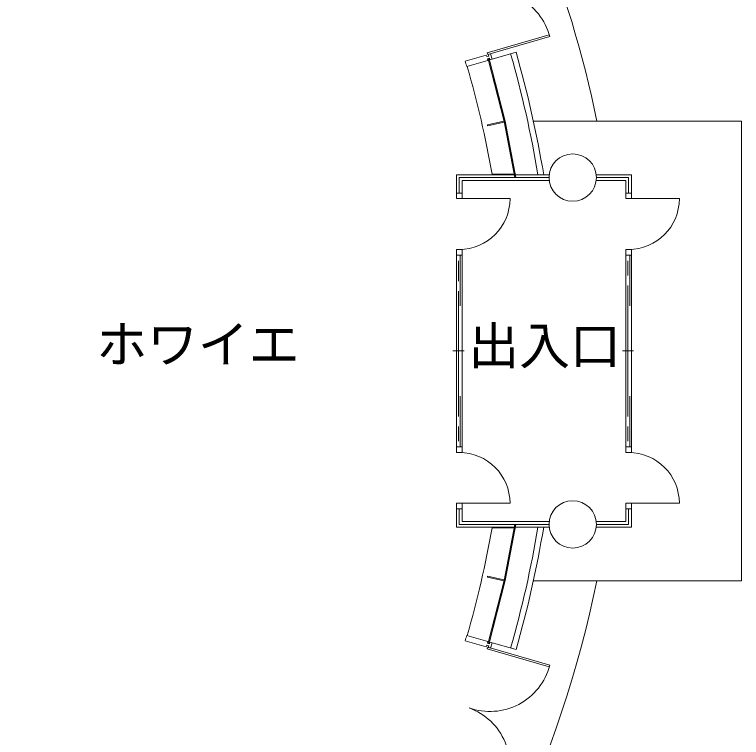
# Model space of a CAD drawing. Units: millimetres on the paper, enlarged 1000 times, with parts at other scales. Extents: x -168458 to 111542, y -102054 to 93946.
# Drawn here: x 10672 to 53595, y -29082 to 13635 of the extents above; entities that cross this region are included whole.
import ezdxf
from ezdxf.enums import TextEntityAlignment as Align

# ---------------------------------------------------------------- set-up
doc = ezdxf.new("R2010")
doc.units = ezdxf.units.MM
doc.header["$LTSCALE"] = 1000
doc.linetypes.add('DASHED1', pattern=[1.8, 1.2, -0.6])
doc.layers.add('1-0_130', color=7, linetype='Continuous', lineweight=9)
doc.layers.add('1-A', color=7, linetype='Continuous')
doc.styles.add('HG創英角ｺﾞｼｯｸUB', font='')
doc.styles.get('HG創英角ｺﾞｼｯｸUB').set_extended_font_data('HG創英角ｺﾞｼｯｸUB')

msp = doc.modelspace()

# ---------------------------------------------------------------- linework, layer by layer
at = {"layer": '1-0_130'}
for p, q in [((37280, 10879), (38524, 11241)), ((38738, 10956), (40283, 11405)), ((38596, 7122), (39572, 7340)), ((41310, 7336), (53595, 7336)), ((53595, 7336), (53595, -19824)), ((39585, 7281), (38609, 7063)), ((36761, 4169), (42241, 4169)), ((36928, 4002), (36928, 3089)), ((42232, 4002), (36928, 4002)), ((38868, 4202), (40171, 4202)), ((47095, 4169), (45022, 4169)), ((45032, 4002), (46928, 4002)), ((46928, 4002), (46928, 3089)), ((47095, 2756), (47095, 4169)), ((37095, 2756), (37095, 3836)), ((37095, 3836), (42241, 3836)), ((45022, 3836), (46761, 3836)), ((37095, 3089), (36761, 3089)), ((47095, 3089), (46761, 3089)), ((37095, -578), (36761, -578)), ((36995, -3578), (36995, -578)), ((46761, -578), (47095, -578)), ((46995, -578), (46995, -3578)), ((36895, -3578), (36895, -8911)), ((46895, -3578), (46895, -8911)), ((37228, -6244), (36561, -6244)), ((47228, -6244), (46561, -6244)), ((36995, -11911), (36995, -8911)), ((46995, -11911), (46995, -8911)), ((36761, -11911), (37095, -11911)), ((47095, -11911), (46761, -11911)), ((36761, -15244), (39928, -15244)), ((36761, -16657), (36761, -15244)), ((37095, -15244), (37095, -16324)), ((47095, -16657), (47095, -15244)), ((36761, -15578), (37095, -15578)), ((36928, -16491), (36928, -15578)), ((47095, -15578), (46761, -15578)), ((46928, -15578), (46928, -16491)), ((36761, -16657), (42241, -16657)), ((42232, -16491), (36928, -16491)), ((37095, -16324), (42241, -16324)), ((40171, -16691), (38868, -16691)), ((45022, -16324), (46761, -16324)), ((45022, -16657), (47095, -16657)), ((46928, -16491), (45032, -16491)), ((38596, -19610), (39572, -19828)), ((39585, -19770), (38609, -19552)), ((53595, -19824), (41310, -19824)), ((38524, -23729), (37280, -23368)), ((40283, -23893), (38738, -23444)), ((38555, -23634), (38524, -23729)), ((38676, -23669), (38555, -23634)), ((38645, -23764), (38676, -23669))]:
    msp.add_line(p, q, dxfattribs=at)
at = {"layer": '1-0_130', "linetype": 'DASHED1'}
for p, q in [((36895, -911), (36895, -3578)), ((46895, -3578), (46895, -911)), ((36895, -8911), (36895, -11578)), ((46895, -8911), (46895, -11578))]:
    msp.add_line(p, q, dxfattribs=at)
at = {"layer": '1-0_130'}
for points in [[(38583, 11362), (42249, 12427), (42277, 12331)], [(42275, 12331), (38613, 11267), (38583, 11362)], [(38524, 11241), (38555, 11145), (38676, 11181), (38645, 11276)], [(38645, 11276), (38778, 11315), (38871, 10994)], [(38738, 10956), (38714, 11053), (38592, 11017), (38617, 10920), (37373, 10559)], [(40270, 4002), (39637, 7324), (38690, 11011), (38632, 10994)], [(38632, 10994), (39578, 7310), (40209, 4002)], [(39928, 2756), (36761, 2756), (36761, 4169)], [(46761, 3836), (46761, 2756), (49928, 2756)], [(46761, -16324), (46761, -15244), (49928, -15244)], [(40209, -16491), (39578, -19799), (38632, -23483), (38690, -23500), (39637, -19812), (40270, -16491)], [(38738, -23444), (38714, -23541), (38592, -23506), (38617, -23409), (37373, -23048)], [(38871, -23483), (38778, -23803), (38645, -23764)], [(42275, -24819), (38613, -23755), (38583, -23850), (42249, -24916), (42277, -24819)]]:
    msp.add_lwpolyline(points, dxfattribs=at)
for points in [[(36761, -244), (36761, -12244), (37095, -12244), (37095, -244)], [(46761, -244), (46761, -12244), (47095, -12244), (47095, -244)]]:
    msp.add_lwpolyline(points, close=True, dxfattribs=at)
for centre in [(43632, 4002), (43632, -16491)]:
    msp.add_circle(centre, 1400, dxfattribs=at)
for centre, radius, start, end in [((-21062, -6244), 67500, 11.60608, 52.54218), ((38744, 11409), 3649, 14.6297, 109.8), ((-21062, -6244), 63500, 9.43834, 16.04961), ((-21062, -6244), 63833, 9.38861, 16.0504), ((-21062, -6244), 60803, 16.04294, 16.35704), ((-21062, -6244), 60833, 9.88799, 16.04301), ((-21062, -6244), 62167, 9.53853, 15.16971), ((-21062, -6244), 61137, 12.57188, 12.62811), ((36928, 2756), 3000, 270, 0), ((46928, 2756), 3000, 270, 0), ((36928, -15244), 3000, 0, 90), ((46928, -15244), 3000, 0, 90), ((-21062, -6244), 60833, 343.95697, 350.112), ((-21062, -6244), 62167, 344.83028, 350.46146), ((-21062, -6244), 63500, 343.95038, 350.56165), ((-21062, -6244), 63833, 343.9496, 350.61137), ((-21062, -6244), 61137, 347.37187, 347.4281), ((-21062, -6244), 67500, 294.37421, 348.39391), ((-21062, -6244), 60803, 343.64294, 343.95705), ((38744, -23897), 3649, 250.2, 345.3702), ((36272, -30764), 3649, 335.0297, 70.2)]:
    msp.add_arc(centre, radius, start, end, dxfattribs=at)

# ---------------------------------------------------------------- texts
at = {"layer": '1-A', "style": 'HG創英角ｺﾞｼｯｸUB'}
for s, p in [('ホワイエ', (15501, -7603)), ('出入口', (37473, -7694))]:
    msp.add_text(s, height=2199, dxfattribs=at).set_placement(p, align=Align.BOTTOM_LEFT)

doc.saveas('drawing.dxf')
